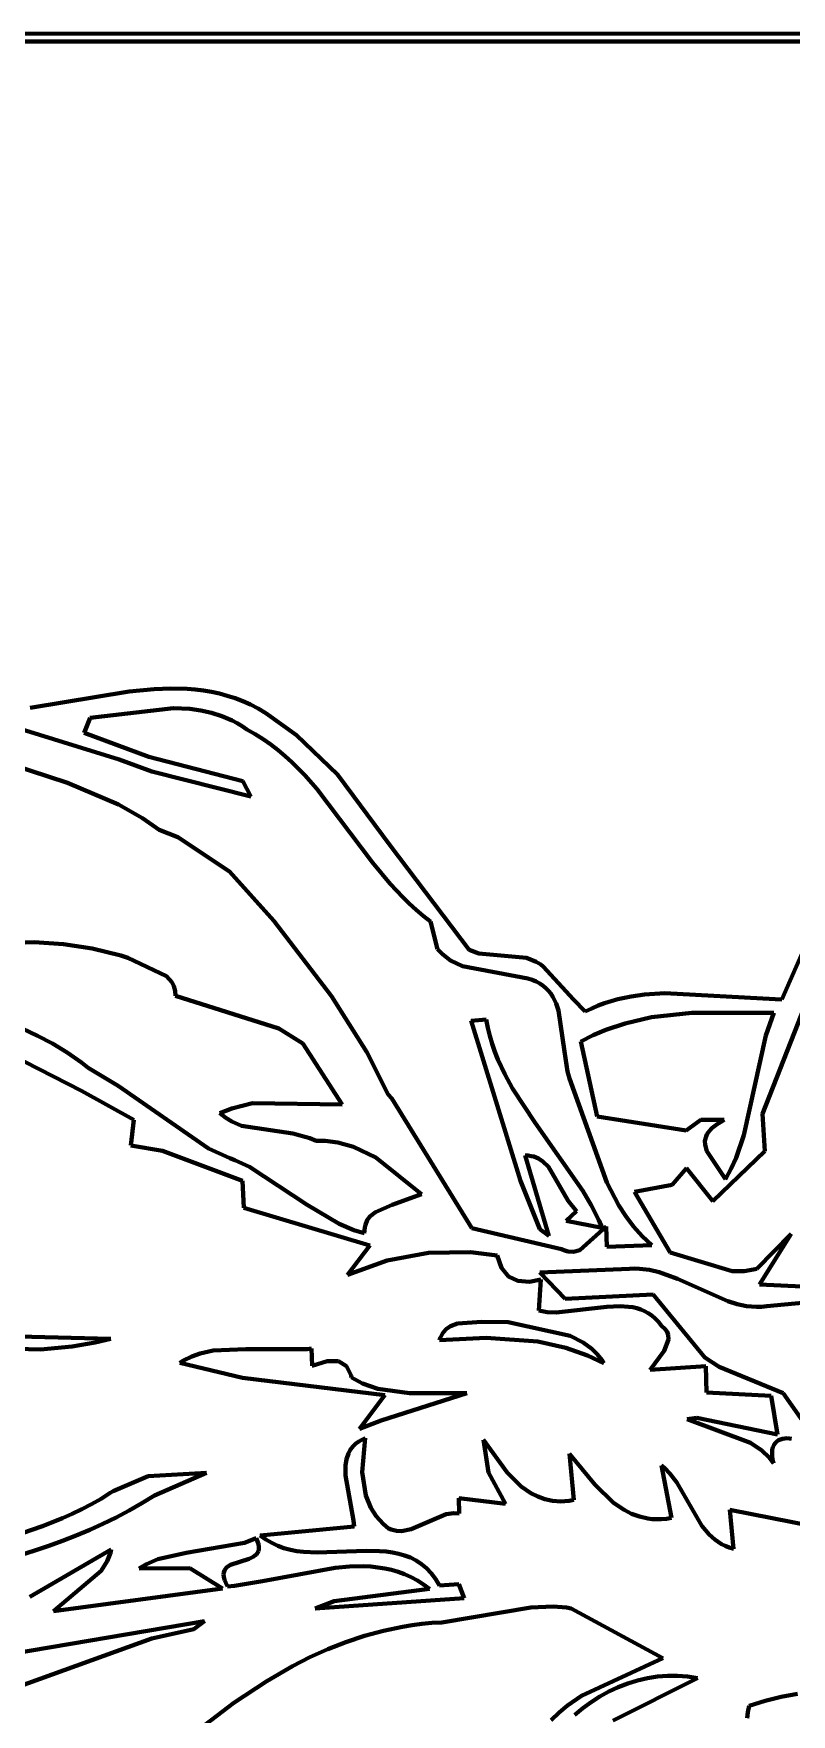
# Model space of a CAD drawing. Header units: millimetres. Extents: x 0 to 4.76, y 0 to 6.67.
# Drawn here: x 1.892 to 2.663, y 4.956 to 6.667 of the extents above; entities that cross this region are included whole.
import ezdxf

# ---------------------------------------------------------------- set-up
doc = ezdxf.new("R2010")
doc.units = ezdxf.units.MM
doc.layers.add('color#010101ff', color=7, linetype='CONTINUOUS', lineweight=100)
doc.layers.add('color#fefefeff', color=7, linetype='CONTINUOUS', lineweight=100)

msp = doc.modelspace()

# ---------------------------------------------------------------- linework, layer by layer
at = {"layer": 'color#010101ff'}
for p, q in [((0, 6.6667), (4.7639, 6.6667)), ((4.7564, 6.6586), (0.0079, 6.6587)), ((1.8888, 5.9805), (1.9895, 5.9969)), ((1.9895, 5.9969), (2.0149, 5.9994)), ((2.0149, 5.9994), (2.0318, 6.0001)), ((2.0318, 6.0001), (2.0485, 5.9997)), ((2.0485, 5.9997), (2.0568, 5.999)), ((2.0568, 5.999), (2.0651, 5.998)), ((2.0651, 5.998), (2.0733, 5.9966)), ((2.0733, 5.9966), (2.0814, 5.9949)), ((2.0814, 5.9949), (2.0894, 5.9927)), ((2.0894, 5.9927), (2.0974, 5.9902)), ((2.0974, 5.9902), (2.1053, 5.9871)), ((2.0346, 5.98), (1.9499, 5.9701)), ((2.0514, 5.9792), (2.0346, 5.98)), ((2.0624, 5.9777), (2.0514, 5.9792)), ((2.0733, 5.9753), (2.0624, 5.9777)), ((2.0839, 5.9719), (2.0733, 5.9753)), ((2.0943, 5.9674), (2.0839, 5.9719)), ((2.1053, 5.9871), (2.1131, 5.9836)), ((2.1131, 5.9836), (2.1209, 5.9796)), ((2.1209, 5.9796), (2.1285, 5.975)), ((2.1285, 5.975), (2.1597, 5.9525)), ((1.9794, 5.9277), (1.8551, 5.9662)), ((1.9499, 5.9701), (1.9439, 5.9548)), ((1.9439, 5.9548), (2.0095, 5.9304)), ((2.0994, 5.9646), (2.0943, 5.9674)), ((2.1044, 5.9616), (2.0994, 5.9646)), ((2.1093, 5.9582), (2.1044, 5.9616)), ((2.1178, 5.9535), (2.1093, 5.9582)), ((2.1259, 5.9485), (2.1178, 5.9535)), ((2.1336, 5.9431), (2.1259, 5.9485)), ((2.1411, 5.9373), (2.1336, 5.9431)), ((2.1482, 5.9313), (2.1411, 5.9373)), ((2.1597, 5.9525), (2.2016, 5.9124)), ((1.8326, 5.9346), (1.9268, 5.9041)), ((2.0127, 5.9156), (1.9794, 5.9277)), ((2.0095, 5.9304), (2.1053, 5.9057)), ((2.1551, 5.9251), (2.1482, 5.9313)), ((2.1682, 5.9119), (2.1551, 5.9251)), ((1.9268, 5.9041), (1.9788, 5.882)), ((2.1134, 5.8902), (2.0127, 5.9156)), ((2.1053, 5.9057), (2.1134, 5.8902)), ((2.1805, 5.8979), (2.1682, 5.9119)), ((2.2016, 5.9124), (2.2553, 5.8403)), ((2.2373, 5.823), (2.1805, 5.8979)), ((1.9788, 5.882), (2.003, 5.8681)), ((2.003, 5.8681), (2.0202, 5.856)), ((2.0202, 5.856), (2.0391, 5.8486)), ((2.0391, 5.8486), (2.0916, 5.8136)), ((2.2553, 5.8403), (2.3355, 5.7341)), ((2.6537, 5.6836), (2.7203, 5.8358)), ((2.2551, 5.8013), (2.2373, 5.823)), ((2.0916, 5.8136), (2.1368, 5.7634)), ((2.2679, 5.7875), (2.2551, 5.8013)), ((2.7299, 5.812), (2.634, 5.5672)), ((2.2746, 5.781), (2.2679, 5.7875)), ((2.2815, 5.7746), (2.2746, 5.781)), ((2.2887, 5.7686), (2.2815, 5.7746)), ((2.2962, 5.7628), (2.2887, 5.7686)), ((2.1368, 5.7634), (2.1956, 5.6869)), ((2.3033, 5.7347), (2.2962, 5.7628)), ((1.8929, 5.7417), (1.8558, 5.7405)), ((1.9226, 5.7399), (1.8929, 5.7417)), ((1.952, 5.7354), (1.9226, 5.7399)), ((1.9811, 5.7282), (1.952, 5.7354)), ((2.3084, 5.7295), (2.3033, 5.7347)), ((2.3355, 5.7341), (2.3455, 5.7304)), ((1.9883, 5.7259), (1.9811, 5.7282)), ((2.0276, 5.7072), (1.9883, 5.7259)), ((2.3166, 5.7233), (2.3084, 5.7295)), ((2.3286, 5.7174), (2.3166, 5.7233)), ((2.3954, 5.7047), (2.3286, 5.7174)), ((2.3455, 5.7304), (2.394, 5.7258)), ((2.394, 5.7258), (2.4038, 5.7219)), ((2.4038, 5.7219), (2.4084, 5.7189)), ((2.4084, 5.7189), (2.4107, 5.717)), ((2.4107, 5.717), (2.4416, 5.6836)), ((2.0332, 5.7008), (2.0276, 5.7072)), ((2.0351, 5.6969), (2.0332, 5.7008)), ((2.3998, 5.7034), (2.3954, 5.7047)), ((2.4038, 5.7017), (2.3998, 5.7034)), ((2.4075, 5.6997), (2.4038, 5.7017)), ((2.4108, 5.6975), (2.4075, 5.6997)), ((2.4137, 5.695), (2.4108, 5.6975)), ((2.0363, 5.6924), (2.0351, 5.6969)), ((2.0368, 5.6872), (2.0363, 5.6924)), ((2.1419, 5.654), (2.0368, 5.6872)), ((2.1956, 5.6869), (2.2313, 5.6297)), ((2.4163, 5.6923), (2.4137, 5.695)), ((2.4187, 5.6894), (2.4163, 5.6923)), ((2.4207, 5.6863), (2.4187, 5.6894)), ((2.4241, 5.6795), (2.4207, 5.6863)), ((2.4416, 5.6836), (2.4536, 5.6711)), ((2.4734, 5.6797), (2.4867, 5.6837)), ((2.4867, 5.6837), (2.5003, 5.6866)), ((2.5003, 5.6866), (2.514, 5.6885)), ((2.514, 5.6885), (2.5347, 5.6899)), ((2.5347, 5.6899), (2.6468, 5.6837)), ((2.6468, 5.6837), (2.6537, 5.6836)), ((2.4266, 5.6721), (2.4241, 5.6795)), ((2.4325, 5.6305), (2.4266, 5.6721)), ((2.4536, 5.6711), (2.4602, 5.6743)), ((2.4602, 5.6743), (2.4667, 5.6772)), ((2.4667, 5.6772), (2.4734, 5.6797)), ((2.521, 5.6653), (2.4942, 5.6591)), ((2.5622, 5.67), (2.521, 5.6653)), ((2.6456, 5.67), (2.5622, 5.67)), ((2.6373, 5.6468), (2.6456, 5.67)), ((1.8806, 5.6538), (1.8964, 5.6466)), ((1.8964, 5.6466), (1.9117, 5.6385)), ((2.1663, 5.6388), (2.1419, 5.654)), ((2.3375, 5.6616), (2.3527, 5.6632)), ((2.3877, 5.499), (2.3375, 5.6616)), ((2.3527, 5.6632), (2.3544, 5.6547)), ((2.3544, 5.6547), (2.3565, 5.6463)), ((2.3565, 5.6463), (2.3589, 5.6382)), ((2.4617, 5.6472), (2.4491, 5.6408)), ((2.4745, 5.6526), (2.4617, 5.6472)), ((2.4942, 5.6591), (2.4745, 5.6526)), ((2.6149, 5.5453), (2.6373, 5.6468)), ((1.9117, 5.6385), (1.9266, 5.6294)), ((1.9266, 5.6294), (1.9409, 5.6193)), ((2.2063, 5.5764), (2.1663, 5.6388)), ((2.2313, 5.6297), (2.2532, 5.5868)), ((2.3589, 5.6382), (2.3617, 5.6303)), ((2.3617, 5.6303), (2.3648, 5.6225)), ((2.4356, 5.6103), (2.4325, 5.6305)), ((2.4491, 5.6408), (2.4658, 5.5642)), ((1.9412, 5.5905), (1.8687, 5.6276)), ((1.9409, 5.6193), (1.9479, 5.6138)), ((1.9479, 5.6138), (1.9782, 5.5955)), ((2.3648, 5.6225), (2.3718, 5.6074)), ((1.9782, 5.5955), (2.0704, 5.5318)), ((2.3718, 5.6074), (2.3798, 5.5928)), ((2.4377, 5.603), (2.4356, 5.6103)), ((2.4755, 5.497), (2.4377, 5.603)), ((1.9942, 5.5609), (1.9412, 5.5905)), ((2.0941, 5.5726), (2.1151, 5.5779)), ((2.1151, 5.5779), (2.2063, 5.5764)), ((2.2532, 5.5868), (2.2569, 5.5826)), ((2.2569, 5.5826), (2.3381, 5.4506)), ((2.3798, 5.5928), (2.4028, 5.5578)), ((1.9911, 5.5349), (1.9942, 5.5609)), ((2.0818, 5.5677), (2.0941, 5.5726)), ((2.0878, 5.563), (2.0818, 5.5677)), ((2.094, 5.5592), (2.0878, 5.563)), ((2.4658, 5.5642), (2.5564, 5.5501)), ((2.5564, 5.5501), (2.5713, 5.5608)), ((2.5713, 5.5608), (2.5951, 5.5608)), ((2.5951, 5.5608), (2.5913, 5.5587)), ((2.634, 5.5672), (2.6364, 5.5291)), ((2.1037, 5.555), (2.094, 5.5592)), ((2.1562, 5.547), (2.1037, 5.555)), ((2.1734, 5.5424), (2.1562, 5.547)), ((2.4028, 5.5578), (2.4513, 5.4886)), ((2.5766, 5.5439), (2.5755, 5.5396)), ((2.5775, 5.546), (2.5766, 5.5439)), ((2.5789, 5.5481), (2.5775, 5.546)), ((2.5805, 5.5502), (2.5789, 5.5481)), ((2.5826, 5.5524), (2.5805, 5.5502)), ((2.5851, 5.5545), (2.5826, 5.5524)), ((2.588, 5.5566), (2.5851, 5.5545)), ((2.5913, 5.5587), (2.588, 5.5566)), ((2.6071, 5.5224), (2.6149, 5.5453)), ((2.0236, 5.5293), (1.9911, 5.5349)), ((2.1049, 5.4987), (2.0236, 5.5293)), ((2.0704, 5.5318), (2.0919, 5.522)), ((2.18, 5.5395), (2.1734, 5.5424)), ((2.189, 5.5395), (2.18, 5.5395)), ((2.2018, 5.538), (2.189, 5.5395)), ((2.218, 5.5335), (2.2018, 5.538)), ((2.2405, 5.5225), (2.218, 5.5335)), ((2.5755, 5.5396), (2.5756, 5.5354)), ((2.5756, 5.5354), (2.5774, 5.5291)), ((2.5774, 5.5291), (2.5963, 5.5005)), ((2.6364, 5.5291), (2.5836, 5.4783)), ((2.0919, 5.522), (2.0971, 5.52)), ((2.0971, 5.52), (2.1119, 5.5132)), ((2.1119, 5.5132), (2.1706, 5.4743)), ((2.2869, 5.4854), (2.2405, 5.5225)), ((2.3956, 5.5246), (2.3924, 5.5247)), ((2.3924, 5.5247), (2.4166, 5.4427)), ((2.3985, 5.5241), (2.3956, 5.5246)), ((2.4013, 5.5235), (2.3985, 5.5241)), ((2.4062, 5.5215), (2.4013, 5.5235)), ((2.4106, 5.5186), (2.4062, 5.5215)), ((2.4163, 5.5131), (2.4106, 5.5186)), ((2.4362, 5.4786), (2.4163, 5.5131)), ((2.5568, 5.5119), (2.5421, 5.4948)), ((2.5836, 5.4783), (2.5568, 5.5119)), ((2.5963, 5.5005), (2.6021, 5.5113)), ((2.6021, 5.5113), (2.6071, 5.5224)), ((2.1061, 5.4715), (2.1049, 5.4987)), ((2.4076, 5.4497), (2.3877, 5.499)), ((2.4878, 5.4738), (2.4755, 5.497)), ((2.5421, 5.4948), (2.5037, 5.4876)), ((2.2571, 5.4743), (2.2869, 5.4854)), ((2.4447, 5.4681), (2.4362, 5.4786)), ((2.4513, 5.4886), (2.4598, 5.474)), ((2.5037, 5.4876), (2.5402, 5.426)), ((2.2343, 5.433), (2.1061, 5.4715)), ((2.1706, 5.4743), (2.2031, 5.455)), ((2.2299, 5.4541), (2.2318, 5.4587)), ((2.2318, 5.4587), (2.2346, 5.4625)), ((2.2346, 5.4625), (2.2401, 5.4671)), ((2.2401, 5.4671), (2.2571, 5.4743)), ((2.4344, 5.4583), (2.4447, 5.4681)), ((2.4708, 5.4511), (2.4344, 5.4583)), ((2.4598, 5.474), (2.4674, 5.4589)), ((2.4674, 5.4589), (2.4708, 5.4511)), ((2.4949, 5.4629), (2.4878, 5.4738)), ((2.5028, 5.4524), (2.4949, 5.4629)), ((2.2031, 5.455), (2.2182, 5.4488)), ((2.2182, 5.4488), (2.2288, 5.4457)), ((2.2288, 5.4457), (2.2289, 5.4487)), ((2.2289, 5.4487), (2.2293, 5.4515)), ((2.2293, 5.4515), (2.2299, 5.4541)), ((2.3381, 5.4506), (2.4295, 5.4292)), ((2.4166, 5.4427), (2.4076, 5.4497)), ((2.4483, 5.4284), (2.4751, 5.4525)), ((2.4751, 5.4525), (2.4755, 5.4316)), ((2.5116, 5.4425), (2.5028, 5.4524)), ((2.5213, 5.4333), (2.5116, 5.4425)), ((2.6281, 5.4094), (2.6631, 5.445)), ((2.6631, 5.445), (2.6309, 5.3933)), ((2.2117, 5.4031), (2.2343, 5.433)), ((2.2942, 5.4257), (2.2522, 5.4179)), ((2.337, 5.4263), (2.2942, 5.4257)), ((2.3639, 5.423), (2.337, 5.4263)), ((2.4295, 5.4292), (2.4317, 5.4282)), ((2.4317, 5.4282), (2.4359, 5.4269)), ((2.4359, 5.4269), (2.4416, 5.4265)), ((2.4416, 5.4265), (2.4483, 5.4284)), ((2.4755, 5.4316), (2.5213, 5.4333)), ((2.5402, 5.426), (2.6032, 5.407)), ((2.2522, 5.4179), (2.2117, 5.4031)), ((2.3685, 5.4103), (2.3639, 5.423)), ((2.3755, 5.4016), (2.3685, 5.4103)), ((2.4987, 5.4093), (2.4073, 5.4056)), ((2.5039, 5.4096), (2.4987, 5.4093)), ((2.509, 5.4094), (2.5039, 5.4096)), ((2.519, 5.4083), (2.509, 5.4094)), ((2.5288, 5.406), (2.519, 5.4083)), ((2.6032, 5.407), (2.6155, 5.4069)), ((2.6155, 5.4069), (2.6249, 5.4085)), ((2.6249, 5.4085), (2.6281, 5.4094)), ((2.385, 5.3969), (2.3755, 5.4016)), ((2.3968, 5.396), (2.385, 5.3969)), ((2.4085, 5.3984), (2.3968, 5.396)), ((2.4064, 5.3667), (2.4085, 5.3984)), ((2.4073, 5.4056), (2.4332, 5.3789)), ((2.5476, 5.3992), (2.5288, 5.406)), ((2.5986, 5.3762), (2.5476, 5.3992)), ((2.6309, 5.3933), (2.6744, 5.3912)), ((2.4332, 5.3789), (2.5227, 5.3832)), ((2.5227, 5.3832), (2.5753, 5.319)), ((2.6081, 5.3734), (2.5986, 5.3762)), ((2.6179, 5.3714), (2.6081, 5.3734)), ((2.6852, 5.3758), (2.6383, 5.3712)), ((2.415, 5.3652), (2.4064, 5.3667)), ((2.424, 5.3648), (2.415, 5.3652)), ((2.4755, 5.3707), (2.424, 5.3648)), ((2.4891, 5.3713), (2.4755, 5.3707)), ((2.4978, 5.3707), (2.4891, 5.3713)), ((2.5021, 5.3701), (2.4978, 5.3707)), ((2.5062, 5.3691), (2.5021, 5.3701)), ((2.5102, 5.3678), (2.5062, 5.3691)), ((2.5141, 5.3661), (2.5102, 5.3678)), ((2.5178, 5.3641), (2.5141, 5.3661)), ((2.5214, 5.3616), (2.5178, 5.3641)), ((2.5249, 5.3587), (2.5214, 5.3616)), ((2.5282, 5.3553), (2.5249, 5.3587)), ((2.5313, 5.3514), (2.5282, 5.3553)), ((2.6229, 5.3709), (2.6179, 5.3714)), ((2.6279, 5.3707), (2.6229, 5.3709)), ((2.6331, 5.3707), (2.6279, 5.3707)), ((2.6383, 5.3712), (2.6331, 5.3707)), ((1.736, 5.344), (1.9708, 5.338)), ((2.3054, 5.3367), (2.3064, 5.3395)), ((2.3527, 5.3391), (2.3054, 5.3367)), ((2.3064, 5.3395), (2.3077, 5.342)), ((2.3077, 5.342), (2.3092, 5.3443)), ((2.3092, 5.3443), (2.3126, 5.3481)), ((2.3126, 5.3481), (2.3166, 5.3509)), ((2.3166, 5.3509), (2.3235, 5.3537)), ((2.3235, 5.3537), (2.3483, 5.3552)), ((2.3483, 5.3552), (2.3753, 5.3551)), ((2.4053, 5.3352), (2.3527, 5.3391)), ((2.3753, 5.3551), (2.4383, 5.3411)), ((2.4383, 5.3411), (2.4516, 5.3344)), ((2.5346, 5.3483), (2.5313, 5.3514)), ((2.5369, 5.3452), (2.5346, 5.3483)), ((2.5382, 5.3421), (2.5369, 5.3452)), ((2.5385, 5.3372), (2.5382, 5.3421)), ((1.8994, 5.3273), (1.738, 5.3309)), ((1.9314, 5.3302), (1.8994, 5.3273)), ((1.9551, 5.3343), (1.9314, 5.3302)), ((1.9708, 5.338), (1.9551, 5.3343)), ((2.0532, 5.3201), (2.0617, 5.3231)), ((2.0617, 5.3231), (2.0751, 5.326)), ((2.0751, 5.326), (2.1083, 5.3274)), ((2.1083, 5.3274), (2.1706, 5.3274)), ((2.1706, 5.3274), (2.1751, 5.3281)), ((2.1751, 5.3281), (2.1758, 5.3107)), ((2.4339, 5.3287), (2.4053, 5.3352)), ((2.4561, 5.3209), (2.4339, 5.3287)), ((2.4516, 5.3344), (2.4605, 5.3278)), ((2.4605, 5.3278), (2.4657, 5.3225)), ((2.4657, 5.3225), (2.4704, 5.3165)), ((2.5198, 5.3065), (2.5339, 5.3259)), ((2.5339, 5.3259), (2.5385, 5.3372)), ((2.0411, 5.3136), (2.045, 5.316)), ((2.105, 5.2982), (2.0411, 5.3136)), ((2.045, 5.316), (2.0532, 5.3201)), ((2.1758, 5.3107), (2.1909, 5.3154)), ((2.1909, 5.3154), (2.2026, 5.3153)), ((2.2026, 5.3153), (2.2107, 5.3103)), ((2.2107, 5.3103), (2.2153, 5.3006)), ((2.4725, 5.3132), (2.4561, 5.3209)), ((2.4704, 5.3165), (2.4725, 5.3132)), ((2.5764, 5.3101), (2.5198, 5.3065)), ((2.5753, 5.319), (2.59, 5.3096)), ((2.5769, 5.2834), (2.5764, 5.3101)), ((2.59, 5.3096), (2.6551, 5.2826)), ((2.2496, 5.2807), (2.105, 5.2982)), ((2.2153, 5.3006), (2.2157, 5.2988)), ((2.2157, 5.2988), (2.2271, 5.2926)), ((2.2271, 5.2926), (2.2426, 5.2871)), ((2.2426, 5.2871), (2.2749, 5.2827)), ((2.2238, 5.2465), (2.2496, 5.2807)), ((2.333, 5.2827), (2.2461, 5.255)), ((2.2749, 5.2827), (2.333, 5.2827)), ((2.6427, 5.2801), (2.5769, 5.2834)), ((2.6494, 5.2408), (2.6427, 5.2801)), ((2.6551, 5.2826), (2.6904, 5.2324)), ((2.2461, 5.255), (2.2238, 5.2465)), ((2.5573, 5.2564), (2.5672, 5.2577)), ((2.6219, 5.232), (2.5573, 5.2564)), ((2.5672, 5.2577), (2.6494, 5.2408)), ((2.2262, 5.2352), (2.2298, 5.2368)), ((2.2298, 5.2368), (2.2268, 5.2024)), ((2.6524, 5.2356), (2.6504, 5.2347)), ((2.6545, 5.2363), (2.6524, 5.2356)), ((2.659, 5.2368), (2.6545, 5.2363)), ((2.6637, 5.2361), (2.659, 5.2368)), ((2.2107, 5.2155), (2.2127, 5.2214)), ((2.2127, 5.2214), (2.2142, 5.2242)), ((2.2142, 5.2242), (2.2159, 5.2268)), ((2.2159, 5.2268), (2.218, 5.2292)), ((2.218, 5.2292), (2.2203, 5.2314)), ((2.2203, 5.2314), (2.2231, 5.2334)), ((2.2231, 5.2334), (2.2262, 5.2352)), ((2.3552, 5.202), (2.3502, 5.2353)), ((2.3502, 5.2353), (2.3741, 5.2019)), ((2.442, 5.174), (2.4377, 5.2211)), ((2.4377, 5.2211), (2.4633, 5.1896)), ((2.6332, 5.2244), (2.6219, 5.232)), ((2.6408, 5.2172), (2.6332, 5.2244)), ((2.644, 5.2251), (2.6437, 5.2222)), ((2.6437, 5.2222), (2.6438, 5.219)), ((2.6438, 5.219), (2.6443, 5.2154)), ((2.6447, 5.2277), (2.644, 5.2251)), ((2.6457, 5.2299), (2.6447, 5.2277)), ((2.647, 5.2318), (2.6457, 5.2299)), ((2.6486, 5.2334), (2.647, 5.2318)), ((2.6504, 5.2347), (2.6486, 5.2334)), ((2.0088, 5.1982), (2.0683, 5.2017)), ((2.0683, 5.2017), (2.0154, 5.1785)), ((2.2096, 5.2091), (2.2107, 5.2155)), ((2.2096, 5.1988), (2.2096, 5.2091)), ((2.2268, 5.2024), (2.2305, 5.1786)), ((2.3725, 5.1699), (2.3552, 5.202)), ((2.3741, 5.2019), (2.3886, 5.1877)), ((2.5413, 5.1557), (2.5313, 5.2092)), ((2.5313, 5.2092), (2.5343, 5.2067)), ((2.5343, 5.2067), (2.5397, 5.2011)), ((2.6453, 5.2114), (2.6408, 5.2172)), ((2.6443, 5.2154), (2.6453, 5.2114)), ((1.9733, 5.1831), (2.0088, 5.1982)), ((2.2177, 5.1531), (2.2096, 5.1988)), ((2.3886, 5.1877), (2.3984, 5.181)), ((2.4633, 5.1896), (2.4825, 5.1712)), ((2.5397, 5.2011), (2.5467, 5.1918)), ((2.5467, 5.1918), (2.5722, 5.1475)), ((1.9415, 5.1647), (1.9513, 5.1698)), ((1.9513, 5.1698), (1.9609, 5.1753)), ((1.9609, 5.1753), (1.9703, 5.1812)), ((1.9703, 5.1812), (1.9733, 5.1831)), ((2.0026, 5.1707), (1.9895, 5.1633)), ((2.0154, 5.1785), (2.0026, 5.1707)), ((2.2305, 5.1786), (2.2356, 5.166)), ((2.3253, 5.1602), (2.3251, 5.1757)), ((2.3251, 5.1757), (2.3725, 5.1699)), ((2.3984, 5.181), (2.4053, 5.1774)), ((2.4053, 5.1774), (2.4127, 5.1748)), ((2.4127, 5.1748), (2.4205, 5.1731)), ((2.4205, 5.1731), (2.4287, 5.1725)), ((2.4287, 5.1725), (2.433, 5.1727)), ((2.433, 5.1727), (2.4374, 5.1732)), ((2.4374, 5.1732), (2.442, 5.174)), ((2.4825, 5.1712), (2.4932, 5.1639)), ((1.9015, 5.1472), (1.9217, 5.1554)), ((1.9217, 5.1554), (1.9317, 5.1599)), ((1.9317, 5.1599), (1.9415, 5.1647)), ((1.9763, 5.1563), (1.9629, 5.1497)), ((1.9895, 5.1633), (1.9763, 5.1563)), ((2.2185, 5.1471), (2.2177, 5.1531)), ((2.2356, 5.166), (2.241, 5.1574)), ((2.241, 5.1574), (2.2479, 5.1496)), ((2.2765, 5.1441), (2.3121, 5.1596)), ((2.3121, 5.1596), (2.3198, 5.1605)), ((2.3198, 5.1605), (2.3253, 5.1602)), ((2.4932, 5.1639), (2.5008, 5.16)), ((2.5008, 5.16), (2.5089, 5.157)), ((2.5089, 5.157), (2.5174, 5.1551)), ((2.5174, 5.1551), (2.5219, 5.1546)), ((2.5219, 5.1546), (2.5265, 5.1544)), ((2.5265, 5.1544), (2.5313, 5.1545)), ((2.5313, 5.1545), (2.5362, 5.1549)), ((2.5362, 5.1549), (2.5413, 5.1557)), ((2.6045, 5.1241), (2.6009, 5.1638)), ((2.6009, 5.1638), (2.7742, 5.1297)), ((1.8808, 5.1402), (1.9015, 5.1472)), ((1.9357, 5.1377), (1.9218, 5.1323)), ((1.9494, 5.1435), (1.9357, 5.1377)), ((1.9629, 5.1497), (1.9494, 5.1435)), ((2.1068, 5.1302), (2.1187, 5.1351)), ((2.1187, 5.1351), (2.1202, 5.1318)), ((2.123, 5.1379), (2.2185, 5.1471)), ((2.1287, 5.1337), (2.123, 5.1379)), ((2.1346, 5.1302), (2.1287, 5.1337)), ((2.2479, 5.1496), (2.2534, 5.145)), ((2.2534, 5.145), (2.2562, 5.1439)), ((2.2562, 5.1439), (2.2616, 5.1426)), ((2.2616, 5.1426), (2.2667, 5.1423)), ((2.2667, 5.1423), (2.2765, 5.1441)), ((2.5722, 5.1475), (2.5797, 5.1387)), ((2.5797, 5.1387), (2.5856, 5.1336)), ((2.5856, 5.1336), (2.5924, 5.1291)), ((1.8937, 5.1225), (1.8795, 5.1181)), ((1.8886, 5.0753), (1.9713, 5.1234)), ((1.9078, 5.1272), (1.8937, 5.1225)), ((1.9218, 5.1323), (1.9078, 5.1272)), ((1.9705, 5.1203), (1.9673, 5.1117)), ((1.9713, 5.1234), (1.9705, 5.1203)), ((2.0188, 5.1136), (2.0477, 5.1201)), ((2.0477, 5.1201), (2.1068, 5.1302)), ((2.1158, 5.1162), (2.1116, 5.1142)), ((2.1176, 5.1173), (2.1158, 5.1162)), ((2.1191, 5.1186), (2.1176, 5.1173)), ((2.1203, 5.1202), (2.1191, 5.1186)), ((2.1202, 5.1318), (2.1212, 5.1289)), ((2.1212, 5.1219), (2.1203, 5.1202)), ((2.1212, 5.1289), (2.1216, 5.1262)), ((2.1216, 5.124), (2.1212, 5.1219)), ((2.1216, 5.1262), (2.1216, 5.124)), ((2.1407, 5.1273), (2.1346, 5.1302)), ((2.1471, 5.125), (2.1407, 5.1273)), ((2.1536, 5.1232), (2.1471, 5.125)), ((2.1603, 5.122), (2.1536, 5.1232)), ((2.1671, 5.1211), (2.1603, 5.122)), ((2.181, 5.1204), (2.1671, 5.1211)), ((2.2306, 5.1222), (2.181, 5.1204)), ((2.2443, 5.122), (2.2306, 5.1222)), ((2.251, 5.1215), (2.2443, 5.122)), ((2.2575, 5.1206), (2.251, 5.1215)), ((2.2638, 5.1193), (2.2575, 5.1206)), ((2.2699, 5.1175), (2.2638, 5.1193)), ((2.2758, 5.1153), (2.2699, 5.1175)), ((2.5924, 5.1291), (2.5961, 5.1272)), ((2.5961, 5.1272), (2.6002, 5.1255)), ((2.6002, 5.1255), (2.6045, 5.1241)), ((1.961, 5.1017), (1.9127, 5.0608)), ((1.9673, 5.1117), (1.961, 5.1017)), ((1.9999, 5.1042), (2.0072, 5.1086)), ((2.0512, 5.1047), (1.9999, 5.1042)), ((2.0072, 5.1086), (2.0188, 5.1136)), ((2.0845, 5.0838), (2.0512, 5.1047)), ((2.086, 5.1003), (2.0857, 5.0981)), ((2.0867, 5.1023), (2.086, 5.1003)), ((2.0877, 5.104), (2.0867, 5.1023)), ((2.0891, 5.1055), (2.0877, 5.104)), ((2.0927, 5.1079), (2.0891, 5.1055)), ((2.1116, 5.1142), (2.0927, 5.1079)), ((2.1251, 5.0912), (2.1992, 5.105)), ((2.1992, 5.105), (2.2139, 5.1063)), ((2.2139, 5.1063), (2.2284, 5.1065)), ((2.2284, 5.1065), (2.2355, 5.1061)), ((2.2355, 5.1061), (2.2426, 5.1054)), ((2.2426, 5.1054), (2.2496, 5.1043)), ((2.2496, 5.1043), (2.2564, 5.1028)), ((2.2564, 5.1028), (2.2632, 5.1008)), ((2.2632, 5.1008), (2.2699, 5.0984)), ((2.2815, 5.1124), (2.2758, 5.1153)), ((2.2869, 5.1088), (2.2815, 5.1124)), ((2.292, 5.1046), (2.2869, 5.1088)), ((2.2968, 5.0996), (2.292, 5.1046)), ((2.3012, 5.0938), (2.2968, 5.0996)), ((1.9127, 5.0608), (2.0845, 5.0838)), ((2.0857, 5.0981), (2.0859, 5.0956)), ((2.0859, 5.0956), (2.0866, 5.0927)), ((2.0866, 5.0927), (2.0879, 5.0895)), ((2.0879, 5.0895), (2.0897, 5.0859)), ((2.0897, 5.0859), (2.0966, 5.0866)), ((2.0966, 5.0866), (2.1251, 5.0912)), ((2.2952, 5.0834), (2.198, 5.0709)), ((2.2699, 5.0984), (2.2764, 5.0955)), ((2.2764, 5.0955), (2.2828, 5.092)), ((2.2828, 5.092), (2.2891, 5.088)), ((2.2891, 5.088), (2.2952, 5.0834)), ((2.3053, 5.087), (2.3012, 5.0938)), ((2.3249, 5.0882), (2.3053, 5.087)), ((2.3305, 5.0741), (2.3249, 5.0882)), ((2.1789, 5.0635), (2.3305, 5.0741)), ((2.198, 5.0709), (2.1789, 5.0635)), ((2.3982, 5.0644), (2.3076, 5.0494)), ((2.4209, 5.0656), (2.3982, 5.0644)), ((2.4346, 5.0644), (2.4209, 5.0656)), ((2.4392, 5.0636), (2.4346, 5.0644)), ((2.0663, 5.0507), (1.7932, 5.0045)), ((2.0552, 5.0424), (2.0663, 5.0507)), ((2.2875, 5.0479), (2.2776, 5.0466)), ((2.2975, 5.0488), (2.2875, 5.0479)), ((2.3076, 5.0494), (2.2975, 5.0488)), ((2.5327, 5.0131), (2.4392, 5.0636)), ((1.8744, 4.9832), (2.0125, 5.033)), ((2.0125, 5.033), (2.0552, 5.0424)), ((2.229, 5.0357), (2.2102, 5.0293)), ((2.2482, 5.0409), (2.229, 5.0357)), ((2.2677, 5.045), (2.2482, 5.0409)), ((2.2776, 5.0466), (2.2677, 5.045)), ((2.1734, 5.0138), (2.1556, 5.0047)), ((2.1916, 5.022), (2.1734, 5.0138)), ((2.2102, 5.0293), (2.1916, 5.022)), ((2.1556, 5.0047), (2.1295, 4.9897)), ((2.4497, 4.9745), (2.5327, 5.0131)), ((2.1295, 4.9897), (2.0959, 4.9676)), ((2.4778, 4.9789), (2.4686, 4.9738)), ((2.4873, 4.9833), (2.4778, 4.9789)), ((2.4822, 4.9494), (2.5679, 4.9925)), ((2.497, 4.9871), (2.4873, 4.9833)), ((2.5069, 4.9902), (2.497, 4.9871)), ((2.5169, 4.9926), (2.5069, 4.9902)), ((2.5271, 4.9942), (2.5169, 4.9926)), ((2.5373, 4.995), (2.5271, 4.9942)), ((2.5475, 4.9951), (2.5373, 4.995)), ((2.5578, 4.9942), (2.5475, 4.9951)), ((2.5679, 4.9925), (2.5578, 4.9942)), ((2.0959, 4.9676), (2.0485, 4.9312)), ((2.427, 4.9578), (2.4357, 4.9649)), ((2.4357, 4.9649), (2.4497, 4.9745)), ((2.4512, 4.962), (2.4431, 4.9553)), ((2.4597, 4.9682), (2.4512, 4.962)), ((2.4686, 4.9738), (2.4597, 4.9682)), ((2.6203, 4.9644), (2.6191, 4.9581)), ((2.6366, 4.9696), (2.6203, 4.9644)), ((2.6531, 4.9737), (2.6366, 4.9696)), ((2.6697, 4.9768), (2.6531, 4.9737)), ((2.4189, 4.9499), (2.427, 4.9578)), ((2.6191, 4.9581), (2.6184, 4.952))]:
    msp.add_line(p, q, dxfattribs=at)
at = {"layer": 'color#fefefeff'}
for p, q in [((0.0079, 6.6587), (4.7564, 6.6586)), ((1.9895, 5.9969), (1.8888, 5.9805)), ((2.0149, 5.9994), (1.9895, 5.9969)), ((2.0318, 6.0001), (2.0149, 5.9994)), ((2.0485, 5.9997), (2.0318, 6.0001)), ((2.0568, 5.999), (2.0485, 5.9997)), ((2.0651, 5.998), (2.0568, 5.999)), ((2.0733, 5.9966), (2.0651, 5.998)), ((2.0814, 5.9949), (2.0733, 5.9966)), ((2.0894, 5.9927), (2.0814, 5.9949)), ((2.0974, 5.9902), (2.0894, 5.9927)), ((2.1053, 5.9871), (2.0974, 5.9902)), ((1.9499, 5.9701), (2.0346, 5.98)), ((2.0346, 5.98), (2.0514, 5.9792)), ((2.0514, 5.9792), (2.0624, 5.9777)), ((2.0624, 5.9777), (2.0733, 5.9753)), ((2.0733, 5.9753), (2.0839, 5.9719)), ((2.0839, 5.9719), (2.0943, 5.9674)), ((2.1131, 5.9836), (2.1053, 5.9871)), ((2.1209, 5.9796), (2.1131, 5.9836)), ((2.1285, 5.975), (2.1209, 5.9796)), ((2.1597, 5.9525), (2.1285, 5.975)), ((1.8551, 5.9662), (1.9794, 5.9277)), ((1.9439, 5.9548), (1.9499, 5.9701)), ((2.0095, 5.9304), (1.9439, 5.9548)), ((2.0943, 5.9674), (2.0994, 5.9646)), ((2.0994, 5.9646), (2.1044, 5.9616)), ((2.1044, 5.9616), (2.1093, 5.9582)), ((2.1093, 5.9582), (2.1178, 5.9535)), ((2.1178, 5.9535), (2.1259, 5.9485)), ((2.1259, 5.9485), (2.1336, 5.9431)), ((2.1336, 5.9431), (2.1411, 5.9373)), ((2.1411, 5.9373), (2.1482, 5.9313)), ((2.2016, 5.9124), (2.1597, 5.9525)), ((1.9268, 5.9041), (1.8326, 5.9346)), ((1.9794, 5.9277), (2.0127, 5.9156)), ((2.1053, 5.9057), (2.0095, 5.9304)), ((2.1482, 5.9313), (2.1551, 5.9251)), ((2.1551, 5.9251), (2.1682, 5.9119)), ((1.9788, 5.882), (1.9268, 5.9041)), ((2.0127, 5.9156), (2.1134, 5.8902)), ((2.1134, 5.8902), (2.1053, 5.9057)), ((2.1682, 5.9119), (2.1805, 5.8979)), ((2.2553, 5.8403), (2.2016, 5.9124)), ((2.1805, 5.8979), (2.2373, 5.823)), ((2.003, 5.8681), (1.9788, 5.882)), ((2.0202, 5.856), (2.003, 5.8681)), ((2.0391, 5.8486), (2.0202, 5.856)), ((2.0916, 5.8136), (2.0391, 5.8486)), ((2.3355, 5.7341), (2.2553, 5.8403)), ((2.7203, 5.8358), (2.6537, 5.6836)), ((2.2373, 5.823), (2.2551, 5.8013)), ((2.1368, 5.7634), (2.0916, 5.8136)), ((2.2551, 5.8013), (2.2679, 5.7875)), ((2.634, 5.5672), (2.7299, 5.812)), ((2.2679, 5.7875), (2.2746, 5.781)), ((2.2746, 5.781), (2.2815, 5.7746)), ((2.2815, 5.7746), (2.2887, 5.7686)), ((2.2887, 5.7686), (2.2962, 5.7628)), ((2.1956, 5.6869), (2.1368, 5.7634)), ((2.2962, 5.7628), (2.3033, 5.7347)), ((1.8558, 5.7405), (1.8929, 5.7417)), ((1.8929, 5.7417), (1.9226, 5.7399)), ((1.9226, 5.7399), (1.952, 5.7354)), ((1.952, 5.7354), (1.9811, 5.7282)), ((2.3033, 5.7347), (2.3084, 5.7295)), ((2.3455, 5.7304), (2.3355, 5.7341)), ((1.9811, 5.7282), (1.9883, 5.7259)), ((1.9883, 5.7259), (2.0276, 5.7072)), ((2.3084, 5.7295), (2.3166, 5.7233)), ((2.3166, 5.7233), (2.3286, 5.7174)), ((2.3286, 5.7174), (2.3954, 5.7047)), ((2.394, 5.7258), (2.3455, 5.7304)), ((2.4038, 5.7219), (2.394, 5.7258)), ((2.4084, 5.7189), (2.4038, 5.7219)), ((2.4107, 5.717), (2.4084, 5.7189)), ((2.4416, 5.6836), (2.4107, 5.717)), ((2.0276, 5.7072), (2.0332, 5.7008)), ((2.0332, 5.7008), (2.0351, 5.6969)), ((2.3954, 5.7047), (2.3998, 5.7034)), ((2.3998, 5.7034), (2.4038, 5.7017)), ((2.4038, 5.7017), (2.4075, 5.6997)), ((2.4075, 5.6997), (2.4108, 5.6975)), ((2.4108, 5.6975), (2.4137, 5.695)), ((2.0351, 5.6969), (2.0363, 5.6924)), ((2.0363, 5.6924), (2.0368, 5.6872)), ((2.0368, 5.6872), (2.1419, 5.654)), ((2.2313, 5.6297), (2.1956, 5.6869)), ((2.4137, 5.695), (2.4163, 5.6923)), ((2.4163, 5.6923), (2.4187, 5.6894)), ((2.4187, 5.6894), (2.4207, 5.6863)), ((2.4207, 5.6863), (2.4241, 5.6795)), ((2.4536, 5.6711), (2.4416, 5.6836)), ((2.4867, 5.6837), (2.4734, 5.6797)), ((2.5003, 5.6866), (2.4867, 5.6837)), ((2.514, 5.6885), (2.5003, 5.6866)), ((2.5347, 5.6899), (2.514, 5.6885)), ((2.6468, 5.6837), (2.5347, 5.6899)), ((2.6537, 5.6836), (2.6468, 5.6837)), ((2.4241, 5.6795), (2.4266, 5.6721)), ((2.4266, 5.6721), (2.4325, 5.6305)), ((2.4602, 5.6743), (2.4536, 5.6711)), ((2.4667, 5.6772), (2.4602, 5.6743)), ((2.4734, 5.6797), (2.4667, 5.6772)), ((2.4942, 5.6591), (2.521, 5.6653)), ((2.521, 5.6653), (2.5622, 5.67)), ((2.5622, 5.67), (2.6456, 5.67)), ((2.6456, 5.67), (2.6373, 5.6468)), ((1.8964, 5.6466), (1.8806, 5.6538)), ((1.9117, 5.6385), (1.8964, 5.6466)), ((2.1419, 5.654), (2.1663, 5.6388)), ((2.3527, 5.6632), (2.3375, 5.6616)), ((2.3375, 5.6616), (2.3877, 5.499)), ((2.3544, 5.6547), (2.3527, 5.6632)), ((2.3565, 5.6463), (2.3544, 5.6547)), ((2.3589, 5.6382), (2.3565, 5.6463)), ((2.4491, 5.6408), (2.4617, 5.6472)), ((2.4617, 5.6472), (2.4745, 5.6526)), ((2.4745, 5.6526), (2.4942, 5.6591)), ((2.6373, 5.6468), (2.6149, 5.5453)), ((1.9266, 5.6294), (1.9117, 5.6385)), ((1.9409, 5.6193), (1.9266, 5.6294)), ((2.1663, 5.6388), (2.2063, 5.5764)), ((2.2532, 5.5868), (2.2313, 5.6297)), ((2.3617, 5.6303), (2.3589, 5.6382)), ((2.3648, 5.6225), (2.3617, 5.6303)), ((2.4325, 5.6305), (2.4356, 5.6103)), ((2.4658, 5.5642), (2.4491, 5.6408)), ((1.8687, 5.6276), (1.9412, 5.5905)), ((1.9479, 5.6138), (1.9409, 5.6193)), ((1.9782, 5.5955), (1.9479, 5.6138)), ((2.3718, 5.6074), (2.3648, 5.6225)), ((2.0704, 5.5318), (1.9782, 5.5955)), ((2.3798, 5.5928), (2.3718, 5.6074)), ((2.4356, 5.6103), (2.4377, 5.603)), ((2.4377, 5.603), (2.4755, 5.497)), ((1.9412, 5.5905), (1.9942, 5.5609)), ((2.1151, 5.5779), (2.0941, 5.5726)), ((2.2063, 5.5764), (2.1151, 5.5779)), ((2.2569, 5.5826), (2.2532, 5.5868)), ((2.3381, 5.4506), (2.2569, 5.5826)), ((2.4028, 5.5578), (2.3798, 5.5928)), ((1.9942, 5.5609), (1.9911, 5.5349)), ((2.0941, 5.5726), (2.0818, 5.5677)), ((2.0818, 5.5677), (2.0878, 5.563)), ((2.0878, 5.563), (2.094, 5.5592)), ((2.5564, 5.5501), (2.4658, 5.5642)), ((2.5713, 5.5608), (2.5564, 5.5501)), ((2.5951, 5.5608), (2.5713, 5.5608)), ((2.5913, 5.5587), (2.5951, 5.5608)), ((2.6364, 5.5291), (2.634, 5.5672)), ((2.094, 5.5592), (2.1037, 5.555)), ((2.1037, 5.555), (2.1562, 5.547)), ((2.1562, 5.547), (2.1734, 5.5424)), ((2.4513, 5.4886), (2.4028, 5.5578)), ((2.5755, 5.5396), (2.5766, 5.5439)), ((2.5766, 5.5439), (2.5775, 5.546)), ((2.5775, 5.546), (2.5789, 5.5481)), ((2.5789, 5.5481), (2.5805, 5.5502)), ((2.5805, 5.5502), (2.5826, 5.5524)), ((2.5826, 5.5524), (2.5851, 5.5545)), ((2.5851, 5.5545), (2.588, 5.5566)), ((2.588, 5.5566), (2.5913, 5.5587)), ((2.6149, 5.5453), (2.6071, 5.5224)), ((1.9911, 5.5349), (2.0236, 5.5293)), ((2.0236, 5.5293), (2.1049, 5.4987)), ((2.0919, 5.522), (2.0704, 5.5318)), ((2.1734, 5.5424), (2.18, 5.5395)), ((2.18, 5.5395), (2.189, 5.5395)), ((2.189, 5.5395), (2.2018, 5.538)), ((2.2018, 5.538), (2.218, 5.5335)), ((2.218, 5.5335), (2.2405, 5.5225)), ((2.5756, 5.5354), (2.5755, 5.5396)), ((2.5774, 5.5291), (2.5756, 5.5354)), ((2.5963, 5.5005), (2.5774, 5.5291)), ((2.5836, 5.4783), (2.6364, 5.5291)), ((2.0971, 5.52), (2.0919, 5.522)), ((2.1119, 5.5132), (2.0971, 5.52)), ((2.1706, 5.4743), (2.1119, 5.5132)), ((2.2405, 5.5225), (2.2869, 5.4854)), ((2.4166, 5.4427), (2.3924, 5.5247)), ((2.3924, 5.5247), (2.3956, 5.5246)), ((2.3956, 5.5246), (2.3985, 5.5241)), ((2.3985, 5.5241), (2.4013, 5.5235)), ((2.4013, 5.5235), (2.4062, 5.5215)), ((2.4062, 5.5215), (2.4106, 5.5186)), ((2.4106, 5.5186), (2.4163, 5.5131)), ((2.4163, 5.5131), (2.4362, 5.4786)), ((2.5421, 5.4948), (2.5568, 5.5119)), ((2.5568, 5.5119), (2.5836, 5.4783)), ((2.6021, 5.5113), (2.5963, 5.5005)), ((2.6071, 5.5224), (2.6021, 5.5113)), ((2.1049, 5.4987), (2.1061, 5.4715)), ((2.3877, 5.499), (2.4076, 5.4497)), ((2.4755, 5.497), (2.4878, 5.4738)), ((2.5037, 5.4876), (2.5421, 5.4948)), ((2.2869, 5.4854), (2.2571, 5.4743)), ((2.4362, 5.4786), (2.4447, 5.4681)), ((2.4598, 5.474), (2.4513, 5.4886)), ((2.5402, 5.426), (2.5037, 5.4876)), ((2.1061, 5.4715), (2.2343, 5.433)), ((2.2031, 5.455), (2.1706, 5.4743)), ((2.2318, 5.4587), (2.2299, 5.4541)), ((2.2346, 5.4625), (2.2318, 5.4587)), ((2.2401, 5.4671), (2.2346, 5.4625)), ((2.2571, 5.4743), (2.2401, 5.4671)), ((2.4447, 5.4681), (2.4344, 5.4583)), ((2.4344, 5.4583), (2.4708, 5.4511)), ((2.4674, 5.4589), (2.4598, 5.474)), ((2.4708, 5.4511), (2.4674, 5.4589)), ((2.4878, 5.4738), (2.4949, 5.4629)), ((2.4949, 5.4629), (2.5028, 5.4524)), ((2.2182, 5.4488), (2.2031, 5.455)), ((2.2288, 5.4457), (2.2182, 5.4488)), ((2.2289, 5.4487), (2.2288, 5.4457)), ((2.2293, 5.4515), (2.2289, 5.4487)), ((2.2299, 5.4541), (2.2293, 5.4515)), ((2.4295, 5.4292), (2.3381, 5.4506)), ((2.4076, 5.4497), (2.4166, 5.4427)), ((2.4751, 5.4525), (2.4483, 5.4284)), ((2.4755, 5.4316), (2.4751, 5.4525)), ((2.5028, 5.4524), (2.5116, 5.4425)), ((2.5116, 5.4425), (2.5213, 5.4333)), ((2.6631, 5.445), (2.6281, 5.4094)), ((2.6309, 5.3933), (2.6631, 5.445)), ((2.2343, 5.433), (2.2117, 5.4031)), ((2.2522, 5.4179), (2.2942, 5.4257)), ((2.2942, 5.4257), (2.337, 5.4263)), ((2.337, 5.4263), (2.3639, 5.423)), ((2.4317, 5.4282), (2.4295, 5.4292)), ((2.4359, 5.4269), (2.4317, 5.4282)), ((2.4416, 5.4265), (2.4359, 5.4269)), ((2.4483, 5.4284), (2.4416, 5.4265)), ((2.5213, 5.4333), (2.4755, 5.4316)), ((2.6032, 5.407), (2.5402, 5.426)), ((2.2117, 5.4031), (2.2522, 5.4179)), ((2.3639, 5.423), (2.3685, 5.4103)), ((2.3685, 5.4103), (2.3755, 5.4016)), ((2.4073, 5.4056), (2.4987, 5.4093)), ((2.4987, 5.4093), (2.5039, 5.4096)), ((2.5039, 5.4096), (2.509, 5.4094)), ((2.509, 5.4094), (2.519, 5.4083)), ((2.519, 5.4083), (2.5288, 5.406)), ((2.6155, 5.4069), (2.6032, 5.407)), ((2.6249, 5.4085), (2.6155, 5.4069)), ((2.6281, 5.4094), (2.6249, 5.4085)), ((2.3755, 5.4016), (2.385, 5.3969)), ((2.385, 5.3969), (2.3968, 5.396)), ((2.3968, 5.396), (2.4085, 5.3984)), ((2.4085, 5.3984), (2.4064, 5.3667)), ((2.4332, 5.3789), (2.4073, 5.4056)), ((2.5288, 5.406), (2.5476, 5.3992)), ((2.5476, 5.3992), (2.5986, 5.3762)), ((2.6744, 5.3912), (2.6309, 5.3933)), ((2.5227, 5.3832), (2.4332, 5.3789)), ((2.5753, 5.319), (2.5227, 5.3832)), ((2.5986, 5.3762), (2.6081, 5.3734)), ((2.6081, 5.3734), (2.6179, 5.3714)), ((2.6383, 5.3712), (2.6852, 5.3758)), ((2.4064, 5.3667), (2.415, 5.3652)), ((2.415, 5.3652), (2.424, 5.3648)), ((2.424, 5.3648), (2.4755, 5.3707)), ((2.4755, 5.3707), (2.4891, 5.3713)), ((2.4891, 5.3713), (2.4978, 5.3707)), ((2.4978, 5.3707), (2.5021, 5.3701)), ((2.5021, 5.3701), (2.5062, 5.3691)), ((2.5062, 5.3691), (2.5102, 5.3678)), ((2.5102, 5.3678), (2.5141, 5.3661)), ((2.5141, 5.3661), (2.5178, 5.3641)), ((2.5178, 5.3641), (2.5214, 5.3616)), ((2.5214, 5.3616), (2.5249, 5.3587)), ((2.5249, 5.3587), (2.5282, 5.3553)), ((2.5282, 5.3553), (2.5313, 5.3514)), ((2.6179, 5.3714), (2.6229, 5.3709)), ((2.6229, 5.3709), (2.6279, 5.3707)), ((2.6279, 5.3707), (2.6331, 5.3707)), ((2.6331, 5.3707), (2.6383, 5.3712)), ((1.9708, 5.338), (1.736, 5.344)), ((2.3064, 5.3395), (2.3054, 5.3367)), ((2.3054, 5.3367), (2.3527, 5.3391)), ((2.3077, 5.342), (2.3064, 5.3395)), ((2.3092, 5.3443), (2.3077, 5.342)), ((2.3126, 5.3481), (2.3092, 5.3443)), ((2.3166, 5.3509), (2.3126, 5.3481)), ((2.3235, 5.3537), (2.3166, 5.3509)), ((2.3483, 5.3552), (2.3235, 5.3537)), ((2.3753, 5.3551), (2.3483, 5.3552)), ((2.3527, 5.3391), (2.4053, 5.3352)), ((2.4383, 5.3411), (2.3753, 5.3551)), ((2.4516, 5.3344), (2.4383, 5.3411)), ((2.5313, 5.3514), (2.5346, 5.3483)), ((2.5346, 5.3483), (2.5369, 5.3452)), ((2.5369, 5.3452), (2.5382, 5.3421)), ((2.5382, 5.3421), (2.5385, 5.3372)), ((1.738, 5.3309), (1.8994, 5.3273)), ((1.8994, 5.3273), (1.9314, 5.3302)), ((1.9314, 5.3302), (1.9551, 5.3343)), ((1.9551, 5.3343), (1.9708, 5.338)), ((2.0617, 5.3231), (2.0532, 5.3201)), ((2.0751, 5.326), (2.0617, 5.3231)), ((2.1083, 5.3274), (2.0751, 5.326)), ((2.1706, 5.3274), (2.1083, 5.3274)), ((2.1751, 5.3281), (2.1706, 5.3274)), ((2.1758, 5.3107), (2.1751, 5.3281)), ((2.4053, 5.3352), (2.4339, 5.3287)), ((2.4339, 5.3287), (2.4561, 5.3209)), ((2.4605, 5.3278), (2.4516, 5.3344)), ((2.4657, 5.3225), (2.4605, 5.3278)), ((2.4704, 5.3165), (2.4657, 5.3225)), ((2.5339, 5.3259), (2.5198, 5.3065)), ((2.5385, 5.3372), (2.5339, 5.3259)), ((2.045, 5.316), (2.0411, 5.3136)), ((2.0411, 5.3136), (2.105, 5.2982)), ((2.0532, 5.3201), (2.045, 5.316)), ((2.1909, 5.3154), (2.1758, 5.3107)), ((2.2026, 5.3153), (2.1909, 5.3154)), ((2.2107, 5.3103), (2.2026, 5.3153)), ((2.2153, 5.3006), (2.2107, 5.3103)), ((2.4561, 5.3209), (2.4725, 5.3132)), ((2.4725, 5.3132), (2.4704, 5.3165)), ((2.5198, 5.3065), (2.5764, 5.3101)), ((2.59, 5.3096), (2.5753, 5.319)), ((2.5764, 5.3101), (2.5769, 5.2834)), ((2.6551, 5.2826), (2.59, 5.3096)), ((2.105, 5.2982), (2.2496, 5.2807)), ((2.2157, 5.2988), (2.2153, 5.3006)), ((2.2271, 5.2926), (2.2157, 5.2988)), ((2.2426, 5.2871), (2.2271, 5.2926)), ((2.2749, 5.2827), (2.2426, 5.2871)), ((2.2496, 5.2807), (2.2238, 5.2465)), ((2.2461, 5.255), (2.333, 5.2827)), ((2.333, 5.2827), (2.2749, 5.2827)), ((2.5769, 5.2834), (2.6427, 5.2801)), ((2.6427, 5.2801), (2.6494, 5.2408)), ((2.6904, 5.2324), (2.6551, 5.2826)), ((2.2238, 5.2465), (2.2461, 5.255)), ((2.5672, 5.2577), (2.5573, 5.2564)), ((2.5573, 5.2564), (2.6219, 5.232)), ((2.6494, 5.2408), (2.5672, 5.2577)), ((2.2298, 5.2368), (2.2262, 5.2352)), ((2.2268, 5.2024), (2.2298, 5.2368)), ((2.6504, 5.2347), (2.6524, 5.2356)), ((2.6524, 5.2356), (2.6545, 5.2363)), ((2.6545, 5.2363), (2.659, 5.2368)), ((2.659, 5.2368), (2.6637, 5.2361)), ((2.2127, 5.2214), (2.2107, 5.2155)), ((2.2142, 5.2242), (2.2127, 5.2214)), ((2.2159, 5.2268), (2.2142, 5.2242)), ((2.218, 5.2292), (2.2159, 5.2268)), ((2.2203, 5.2314), (2.218, 5.2292)), ((2.2231, 5.2334), (2.2203, 5.2314)), ((2.2262, 5.2352), (2.2231, 5.2334)), ((2.3741, 5.2019), (2.3502, 5.2353)), ((2.3502, 5.2353), (2.3552, 5.202)), ((2.4633, 5.1896), (2.4377, 5.2211)), ((2.4377, 5.2211), (2.442, 5.174)), ((2.6219, 5.232), (2.6332, 5.2244)), ((2.6332, 5.2244), (2.6408, 5.2172)), ((2.6437, 5.2222), (2.644, 5.2251)), ((2.6438, 5.219), (2.6437, 5.2222)), ((2.6443, 5.2154), (2.6438, 5.219)), ((2.644, 5.2251), (2.6447, 5.2277)), ((2.6447, 5.2277), (2.6457, 5.2299)), ((2.6457, 5.2299), (2.647, 5.2318)), ((2.647, 5.2318), (2.6486, 5.2334)), ((2.6486, 5.2334), (2.6504, 5.2347)), ((2.0683, 5.2017), (2.0088, 5.1982)), ((2.0154, 5.1785), (2.0683, 5.2017)), ((2.2107, 5.2155), (2.2096, 5.2091)), ((2.2096, 5.2091), (2.2096, 5.1988)), ((2.2305, 5.1786), (2.2268, 5.2024)), ((2.3552, 5.202), (2.3725, 5.1699)), ((2.3886, 5.1877), (2.3741, 5.2019)), ((2.5343, 5.2067), (2.5313, 5.2092)), ((2.5313, 5.2092), (2.5413, 5.1557)), ((2.5397, 5.2011), (2.5343, 5.2067)), ((2.6408, 5.2172), (2.6453, 5.2114)), ((2.6453, 5.2114), (2.6443, 5.2154)), ((2.0088, 5.1982), (1.9733, 5.1831)), ((2.2096, 5.1988), (2.2177, 5.1531)), ((2.3984, 5.181), (2.3886, 5.1877)), ((2.4825, 5.1712), (2.4633, 5.1896)), ((2.5467, 5.1918), (2.5397, 5.2011)), ((2.5722, 5.1475), (2.5467, 5.1918)), ((1.9513, 5.1698), (1.9415, 5.1647)), ((1.9609, 5.1753), (1.9513, 5.1698)), ((1.9703, 5.1812), (1.9609, 5.1753)), ((1.9733, 5.1831), (1.9703, 5.1812)), ((1.9895, 5.1633), (2.0026, 5.1707)), ((2.0026, 5.1707), (2.0154, 5.1785)), ((2.2356, 5.166), (2.2305, 5.1786)), ((2.3725, 5.1699), (2.3251, 5.1757)), ((2.3251, 5.1757), (2.3253, 5.1602)), ((2.4053, 5.1774), (2.3984, 5.181)), ((2.4127, 5.1748), (2.4053, 5.1774)), ((2.4205, 5.1731), (2.4127, 5.1748)), ((2.4287, 5.1725), (2.4205, 5.1731)), ((2.433, 5.1727), (2.4287, 5.1725)), ((2.4374, 5.1732), (2.433, 5.1727)), ((2.442, 5.174), (2.4374, 5.1732)), ((2.4932, 5.1639), (2.4825, 5.1712)), ((1.9217, 5.1554), (1.9015, 5.1472)), ((1.9317, 5.1599), (1.9217, 5.1554)), ((1.9415, 5.1647), (1.9317, 5.1599)), ((1.9629, 5.1497), (1.9763, 5.1563)), ((1.9763, 5.1563), (1.9895, 5.1633)), ((2.2177, 5.1531), (2.2185, 5.1471)), ((2.241, 5.1574), (2.2356, 5.166)), ((2.2479, 5.1496), (2.241, 5.1574)), ((2.3121, 5.1596), (2.2765, 5.1441)), ((2.3198, 5.1605), (2.3121, 5.1596)), ((2.3253, 5.1602), (2.3198, 5.1605)), ((2.5008, 5.16), (2.4932, 5.1639)), ((2.5089, 5.157), (2.5008, 5.16)), ((2.5174, 5.1551), (2.5089, 5.157)), ((2.5219, 5.1546), (2.5174, 5.1551)), ((2.5265, 5.1544), (2.5219, 5.1546)), ((2.5313, 5.1545), (2.5265, 5.1544)), ((2.5362, 5.1549), (2.5313, 5.1545)), ((2.5413, 5.1557), (2.5362, 5.1549)), ((2.7742, 5.1297), (2.6009, 5.1638)), ((2.6009, 5.1638), (2.6045, 5.1241)), ((1.9015, 5.1472), (1.8808, 5.1402)), ((1.9218, 5.1323), (1.9357, 5.1377)), ((1.9357, 5.1377), (1.9494, 5.1435)), ((1.9494, 5.1435), (1.9629, 5.1497)), ((2.1187, 5.1351), (2.1068, 5.1302)), ((2.1202, 5.1318), (2.1187, 5.1351)), ((2.2185, 5.1471), (2.123, 5.1379)), ((2.123, 5.1379), (2.1287, 5.1337)), ((2.1287, 5.1337), (2.1346, 5.1302)), ((2.2534, 5.145), (2.2479, 5.1496)), ((2.2562, 5.1439), (2.2534, 5.145)), ((2.2616, 5.1426), (2.2562, 5.1439)), ((2.2667, 5.1423), (2.2616, 5.1426)), ((2.2765, 5.1441), (2.2667, 5.1423)), ((2.5797, 5.1387), (2.5722, 5.1475)), ((2.5856, 5.1336), (2.5797, 5.1387)), ((2.5924, 5.1291), (2.5856, 5.1336)), ((1.8795, 5.1181), (1.8937, 5.1225)), ((1.9713, 5.1234), (1.8886, 5.0753)), ((1.8937, 5.1225), (1.9078, 5.1272)), ((1.9078, 5.1272), (1.9218, 5.1323)), ((1.9673, 5.1117), (1.9705, 5.1203)), ((1.9705, 5.1203), (1.9713, 5.1234)), ((2.0477, 5.1201), (2.0188, 5.1136)), ((2.1068, 5.1302), (2.0477, 5.1201)), ((2.1116, 5.1142), (2.1158, 5.1162)), ((2.1158, 5.1162), (2.1176, 5.1173)), ((2.1176, 5.1173), (2.1191, 5.1186)), ((2.1191, 5.1186), (2.1203, 5.1202)), ((2.1212, 5.1289), (2.1202, 5.1318)), ((2.1203, 5.1202), (2.1212, 5.1219)), ((2.1216, 5.1262), (2.1212, 5.1289)), ((2.1212, 5.1219), (2.1216, 5.124)), ((2.1216, 5.124), (2.1216, 5.1262)), ((2.1346, 5.1302), (2.1407, 5.1273)), ((2.1407, 5.1273), (2.1471, 5.125)), ((2.1471, 5.125), (2.1536, 5.1232)), ((2.1536, 5.1232), (2.1603, 5.122)), ((2.1603, 5.122), (2.1671, 5.1211)), ((2.1671, 5.1211), (2.181, 5.1204)), ((2.181, 5.1204), (2.2306, 5.1222)), ((2.2306, 5.1222), (2.2443, 5.122)), ((2.2443, 5.122), (2.251, 5.1215)), ((2.251, 5.1215), (2.2575, 5.1206)), ((2.2575, 5.1206), (2.2638, 5.1193)), ((2.2638, 5.1193), (2.2699, 5.1175)), ((2.2699, 5.1175), (2.2758, 5.1153)), ((2.5961, 5.1272), (2.5924, 5.1291)), ((2.6002, 5.1255), (2.5961, 5.1272)), ((2.6045, 5.1241), (2.6002, 5.1255)), ((1.9127, 5.0608), (1.961, 5.1017)), ((1.961, 5.1017), (1.9673, 5.1117)), ((2.0072, 5.1086), (1.9999, 5.1042)), ((1.9999, 5.1042), (2.0512, 5.1047)), ((2.0188, 5.1136), (2.0072, 5.1086)), ((2.0512, 5.1047), (2.0845, 5.0838)), ((2.0857, 5.0981), (2.086, 5.1003)), ((2.086, 5.1003), (2.0867, 5.1023)), ((2.0867, 5.1023), (2.0877, 5.104)), ((2.0877, 5.104), (2.0891, 5.1055)), ((2.0891, 5.1055), (2.0927, 5.1079)), ((2.0927, 5.1079), (2.1116, 5.1142)), ((2.1992, 5.105), (2.1251, 5.0912)), ((2.2139, 5.1063), (2.1992, 5.105)), ((2.2284, 5.1065), (2.2139, 5.1063)), ((2.2355, 5.1061), (2.2284, 5.1065)), ((2.2426, 5.1054), (2.2355, 5.1061)), ((2.2496, 5.1043), (2.2426, 5.1054)), ((2.2564, 5.1028), (2.2496, 5.1043)), ((2.2632, 5.1008), (2.2564, 5.1028)), ((2.2699, 5.0984), (2.2632, 5.1008)), ((2.2758, 5.1153), (2.2815, 5.1124)), ((2.2815, 5.1124), (2.2869, 5.1088)), ((2.2869, 5.1088), (2.292, 5.1046)), ((2.292, 5.1046), (2.2968, 5.0996)), ((2.2968, 5.0996), (2.3012, 5.0938)), ((2.0845, 5.0838), (1.9127, 5.0608)), ((2.0859, 5.0956), (2.0857, 5.0981)), ((2.0866, 5.0927), (2.0859, 5.0956)), ((2.0879, 5.0895), (2.0866, 5.0927)), ((2.0897, 5.0859), (2.0879, 5.0895)), ((2.0966, 5.0866), (2.0897, 5.0859)), ((2.1251, 5.0912), (2.0966, 5.0866)), ((2.198, 5.0709), (2.2952, 5.0834)), ((2.2764, 5.0955), (2.2699, 5.0984)), ((2.2828, 5.092), (2.2764, 5.0955)), ((2.2891, 5.088), (2.2828, 5.092)), ((2.2952, 5.0834), (2.2891, 5.088)), ((2.3012, 5.0938), (2.3053, 5.087)), ((2.3053, 5.087), (2.3249, 5.0882)), ((2.3249, 5.0882), (2.3305, 5.0741)), ((2.3305, 5.0741), (2.1789, 5.0635)), ((2.1789, 5.0635), (2.198, 5.0709)), ((2.3076, 5.0494), (2.3982, 5.0644)), ((2.3982, 5.0644), (2.4209, 5.0656)), ((2.4209, 5.0656), (2.4346, 5.0644)), ((2.4346, 5.0644), (2.4392, 5.0636)), ((1.7932, 5.0045), (2.0663, 5.0507)), ((2.0663, 5.0507), (2.0552, 5.0424)), ((2.2776, 5.0466), (2.2875, 5.0479)), ((2.2875, 5.0479), (2.2975, 5.0488)), ((2.2975, 5.0488), (2.3076, 5.0494)), ((2.4392, 5.0636), (2.5327, 5.0131)), ((2.0125, 5.033), (1.8744, 4.9832)), ((2.0552, 5.0424), (2.0125, 5.033)), ((2.2102, 5.0293), (2.229, 5.0357)), ((2.229, 5.0357), (2.2482, 5.0409)), ((2.2482, 5.0409), (2.2677, 5.045)), ((2.2677, 5.045), (2.2776, 5.0466)), ((2.1556, 5.0047), (2.1734, 5.0138)), ((2.1734, 5.0138), (2.1916, 5.022)), ((2.1916, 5.022), (2.2102, 5.0293)), ((2.1295, 4.9897), (2.1556, 5.0047)), ((2.5327, 5.0131), (2.4497, 4.9745)), ((2.0959, 4.9676), (2.1295, 4.9897)), ((2.4686, 4.9738), (2.4778, 4.9789)), ((2.4778, 4.9789), (2.4873, 4.9833)), ((2.5679, 4.9925), (2.4822, 4.9494)), ((2.4873, 4.9833), (2.497, 4.9871)), ((2.497, 4.9871), (2.5069, 4.9902)), ((2.5069, 4.9902), (2.5169, 4.9926)), ((2.5169, 4.9926), (2.5271, 4.9942)), ((2.5271, 4.9942), (2.5373, 4.995)), ((2.5373, 4.995), (2.5475, 4.9951)), ((2.5475, 4.9951), (2.5578, 4.9942)), ((2.5578, 4.9942), (2.5679, 4.9925)), ((2.0485, 4.9312), (2.0959, 4.9676)), ((2.4357, 4.9649), (2.427, 4.9578)), ((2.4497, 4.9745), (2.4357, 4.9649)), ((2.4431, 4.9553), (2.4512, 4.962)), ((2.4512, 4.962), (2.4597, 4.9682)), ((2.4597, 4.9682), (2.4686, 4.9738)), ((2.6191, 4.9581), (2.6203, 4.9644)), ((2.6203, 4.9644), (2.6366, 4.9696)), ((2.6366, 4.9696), (2.6531, 4.9737)), ((2.6531, 4.9737), (2.6697, 4.9768)), ((2.427, 4.9578), (2.4189, 4.9499)), ((2.6184, 4.952), (2.6191, 4.9581))]:
    msp.add_line(p, q, dxfattribs=at)

doc.saveas('drawing.dxf')
